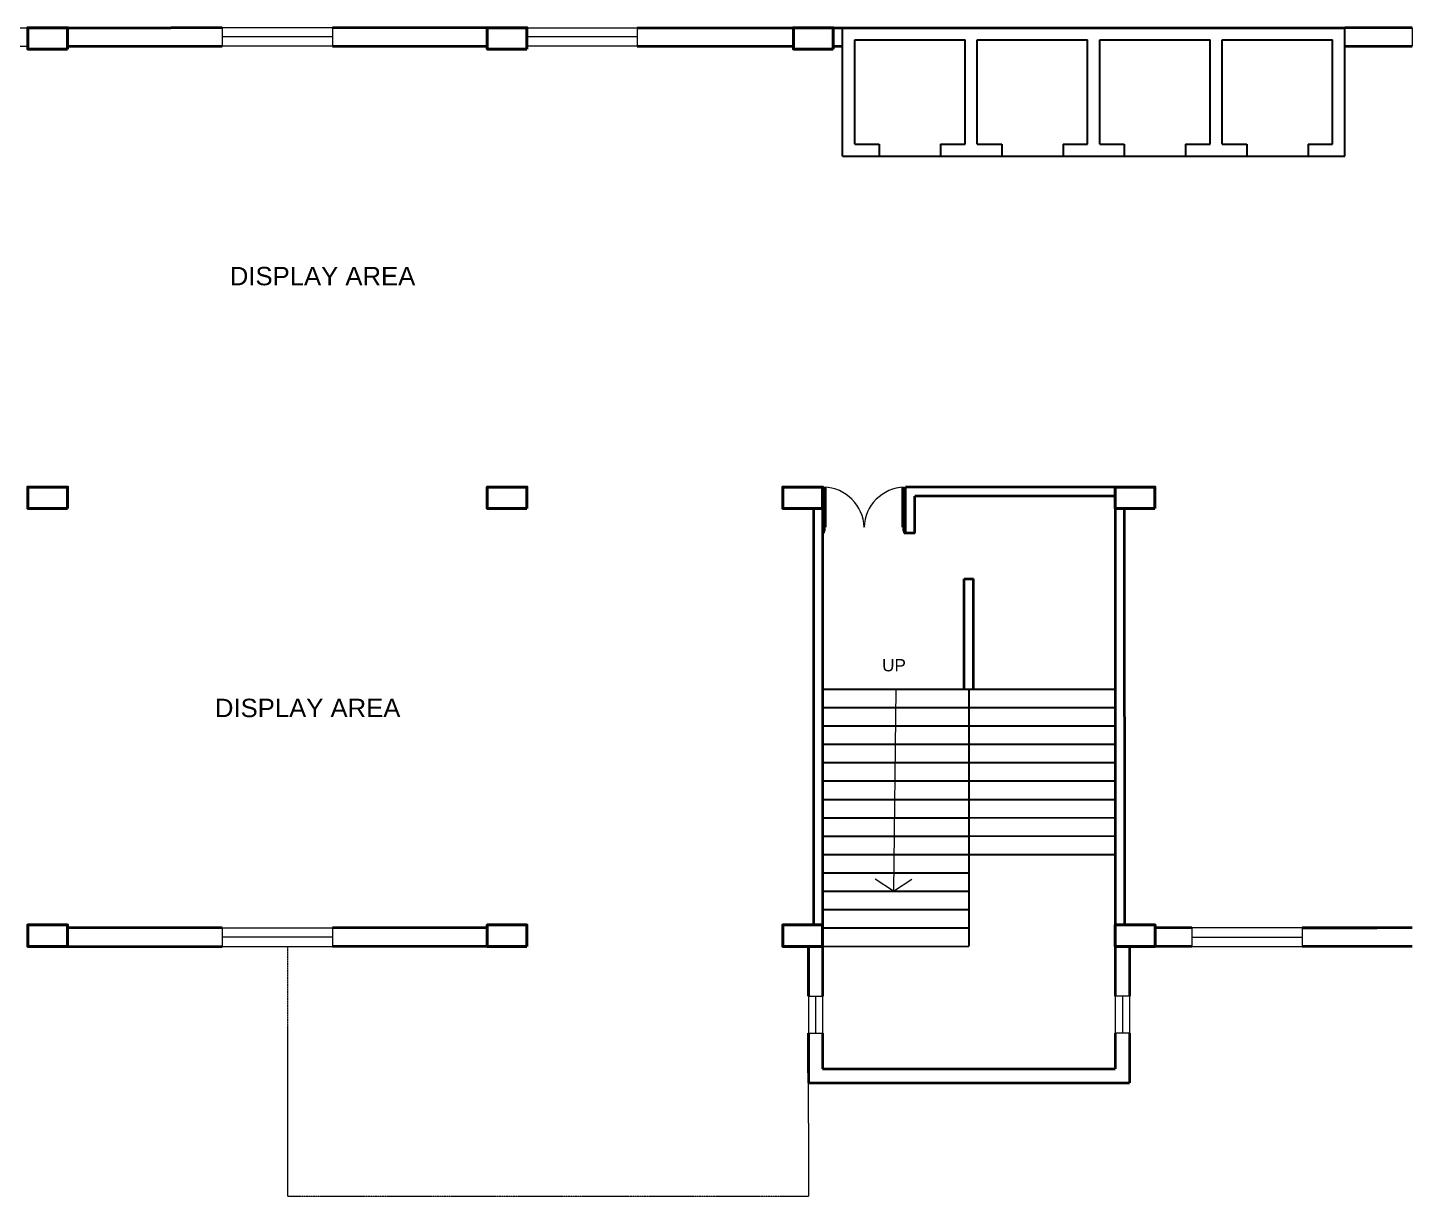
# Model space of a CAD drawing. Header units: millimetres. Extents: x 3079 to 579737, y 1565 to 1161826.
# Drawn here: x 42770 to 65371, y 940038 to 959119 of the extents above; entities that cross this region are included whole.
import ezdxf

# ---------------------------------------------------------------- set-up
doc = ezdxf.new("R2010")
doc.units = ezdxf.units.MM
doc.linetypes.add('DASHED2', pattern=[9.525, 6.35, -3.175])
for name, color, linetype, lineweight in [('1', 7, 'Continuous', 35), ('A_COL', 250, 'Continuous', 40), ('A_ELE1', 250, 'Continuous', 20), ('A_WIN-DOR', 250, 'Continuous', 30), ('ABOVE', 252, 'DASHED2', 9), ('IG-Area', 250, 'Continuous', 30), ('SILL', 251, 'Continuous', 18), ('TWOWHEELER', 250, 'Continuous', 9), ('WINDOW', 252, 'Continuous', 15)]:
    doc.layers.add(name, color=color, linetype=linetype, lineweight=lineweight)
doc.styles.get("Standard").update_dxf_attribs({"font": 'arial.ttf'})

msp = doc.modelspace()

# ---------------------------------------------------------------- linework, layer by layer
for p, q in [((55595, 959119), (60595, 959119)), ((57970, 959119), (56070, 959119)), ((56070, 957019), (56070, 959119)), ((60070, 959119), (57970, 959119)), ((62170, 959119), (60070, 959119)), ((64270, 959119), (62170, 959119)), ((62170, 959119), (64270, 959119)), ((64270, 957019), (64270, 959119)), ((56270, 958919), (58070, 958919)), ((56270, 957219), (56270, 958919)), ((58070, 957219), (58070, 958919)), ((58270, 958919), (60070, 958919)), ((58270, 957219), (58270, 958919)), ((60070, 957219), (60070, 958919)), ((60270, 958919), (62070, 958919)), ((60270, 957219), (60270, 958919)), ((62070, 957219), (62070, 958919)), ((62270, 958919), (64070, 958919)), ((62270, 957219), (62270, 958919)), ((64070, 957219), (64070, 958919)), ((56270, 957219), (56670, 957219)), ((56670, 957219), (56670, 957019)), ((57670, 957219), (58070, 957219)), ((57670, 957219), (57670, 957019)), ((58270, 957219), (58670, 957219)), ((58670, 957219), (58670, 957019)), ((59670, 957219), (60070, 957219)), ((59670, 957219), (59670, 957019)), ((60270, 957219), (60670, 957219)), ((60670, 957219), (60670, 957019)), ((61670, 957219), (62070, 957219)), ((61670, 957219), (61670, 957019)), ((62270, 957219), (62670, 957219)), ((62670, 957219), (62670, 957019)), ((63670, 957219), (64070, 957219)), ((63670, 957219), (63670, 957019)), ((56070, 957019), (57970, 957019)), ((57970, 957019), (60070, 957019)), ((60070, 957019), (62170, 957019)), ((62170, 957019), (64270, 957019)), ((55745, 944119), (55745, 950319)), ((55745, 948319), (58133, 948320)), ((58133, 948320), (60521, 948321)), ((58133, 948320), (58135, 944120)), ((55745, 948019), (58133, 948019)), ((58133, 948019), (60521, 948019)), ((55745, 947719), (58133, 947719)), ((58133, 947719), (60521, 947719)), ((55745, 947419), (58133, 947419)), ((58133, 947419), (60521, 947419)), ((55745, 947119), (58134, 947120)), ((58134, 947120), (60521, 947121)), ((55745, 946819), (58134, 946819)), ((58134, 946819), (60521, 946819)), ((55745, 946519), (58134, 946519)), ((58134, 946519), (60521, 946519)), ((55745, 946219), (58134, 946220)), ((58134, 946220), (60521, 946221)), ((55745, 945919), (58134, 945920)), ((58134, 945920), (60522, 945921)), ((55745, 945619), (58134, 945620)), ((58134, 945620), (60522, 945621)), ((55745, 945319), (58134, 945319)), ((55745, 945019), (58135, 945019)), ((55745, 944719), (58135, 944719)), ((55745, 944419), (58135, 944419)), ((55745, 944119), (58135, 944120))]:
    msp.add_line(p, q)
at = {"layer": '1'}
for p, q in [((42770, 959119), (45104, 959119)), ((42770, 959119), (42795, 959119)), ((45945, 959119), (45104, 959119)), ((50295, 959119), (47745, 959119)), ((50270, 959119), (50920, 959119)), ((50595, 959119), (50295, 959119)), ((50595, 959119), (50920, 959119)), ((52720, 959119), (55270, 959119)), ((55270, 959119), (64270, 959119)), ((65371, 959119), (64270, 959119)), ((43420, 958819), (45945, 958819)), ((47745, 958819), (50270, 958819)), ((50920, 958819), (50920, 958819)), ((52720, 958819), (55270, 958819)), ((55920, 958819), (56070, 958819)), ((64270, 958819), (65371, 958819)), ((55745, 951619), (55745, 944419)), ((60520, 951619), (57100, 951619)), ((57100, 950865), (57100, 951619)), ((60520, 951469), (57250, 951469)), ((57250, 950865), (57250, 951469)), ((60520, 951319), (60523, 944419)), ((55595, 951269), (55595, 944469)), ((60670, 951269), (60673, 944469)), ((57250, 950865), (57100, 950865)), ((58058, 948320), (58058, 950120)), ((58058, 950120), (58208, 950120)), ((58208, 948320), (58208, 950120)), ((45945, 944419), (43420, 944419)), ((50270, 944419), (47745, 944419)), ((50270, 944419), (47745, 944419)), ((61771, 944419), (61173, 944419)), ((65371, 944419), (63571, 944419)), ((63571, 944419), (64795, 944419)), ((43420, 944119), (45945, 944119)), ((50920, 944119), (47745, 944119)), ((55745, 944119), (55515, 944119)), ((55515, 944119), (55515, 943304)), ((55515, 943304), (55515, 944119)), ((55745, 944119), (55745, 943304)), ((61771, 944119), (60523, 944119)), ((60523, 944119), (60523, 943304)), ((60753, 944119), (60753, 943304)), ((65371, 944119), (63571, 944119)), ((55515, 942704), (55515, 941889)), ((55515, 942054), (55515, 942704)), ((55745, 942704), (55745, 942119)), ((60523, 942704), (60523, 942119)), ((60753, 942704), (60753, 941889)), ((55745, 942119), (60523, 942119)), ((55515, 941889), (60753, 941889))]:
    msp.add_line(p, q, dxfattribs=at)
at = {"layer": 'A_COL'}
for points in [[(43420, 958769), (43420, 959119), (42770, 959119), (42770, 958769)], [(50920, 958769), (50920, 959119), (50270, 959119), (50270, 958769)], [(55920, 958769), (55920, 959119), (55270, 959119), (55270, 958769)], [(43420, 951269), (43420, 951619), (42770, 951619), (42770, 951269)], [(50920, 951269), (50920, 951619), (50270, 951619), (50270, 951269)], [(55745, 951269), (55745, 951619), (55095, 951619), (55095, 951269)], [(61170, 951269), (61170, 951619), (60520, 951619), (60520, 951269)], [(43420, 944119), (43420, 944469), (42770, 944469), (42770, 944119)], [(50920, 944119), (50920, 944469), (50270, 944469), (50270, 944119)], [(55745, 944119), (55745, 944469), (55095, 944469), (55095, 944119)], [(61173, 944119), (61173, 944469), (60523, 944469), (60523, 944119)]]:
    msp.add_lwpolyline(points, close=True, dxfattribs=at)
at = {"layer": 'A_ELE1', "transparency": 33554687}
for centre, start, end in [((55747, 950941), 1.7422, 88.258), ((57098, 950941), 91.742, 178.2578)]:
    msp.add_arc(centre, 676, start, end, dxfattribs=at)
at = {"layer": 'A_WIN-DOR', "transparency": 33554687}
for p, q in [((55767, 950961), (55767, 951617)), ((55793, 950961), (55793, 951616)), ((57052, 950961), (57052, 951616)), ((57078, 950961), (57078, 951617)), ((55745, 950970), (55745, 950865)), ((55767, 950970), (55745, 950970)), ((55767, 950970), (55767, 950993)), ((55767, 950865), (55767, 950897)), ((55767, 950897), (55777, 950897)), ((55777, 950897), (55777, 950961)), ((56423, 950961), (56423, 950970)), ((56423, 950970), (56423, 950970)), ((56423, 950961), (56423, 950961)), ((57068, 950897), (57068, 950961)), ((57078, 950897), (57068, 950897)), ((57078, 950970), (57078, 950993)), ((57078, 950970), (57100, 950970)), ((57078, 950865), (57078, 950897)), ((57100, 950970), (57100, 950865))]:
    msp.add_line(p, q, dxfattribs=at)
at = {"layer": 'A_WIN-DOR'}
for p, q in [((55767, 950865), (55745, 950865)), ((57078, 950865), (57100, 950865))]:
    msp.add_line(p, q, dxfattribs=at)
at = {"layer": 'A_WIN-DOR', "transparency": 33554687}
for points in [[(55767, 950961), (55793, 950961)], [(56423, 950961), (56423, 950961)], [(57078, 950961), (57052, 950961)]]:
    msp.add_lwpolyline(points, dxfattribs=at)
at = {"layer": 'ABOVE', "ltscale": 0.25}
for p, q in [((47015, 940038), (47015, 944119)), ((55523, 940038), (55515, 941889)), ((47015, 940038), (55523, 940038))]:
    msp.add_line(p, q, dxfattribs=at)
at = {"layer": 'SILL'}
for p, q in [((40970, 959119), (42770, 959119)), ((47745, 959119), (45945, 959119)), ((50920, 959119), (52720, 959119)), ((40970, 958819), (42770, 958819)), ((47745, 958819), (45945, 958819)), ((52720, 958819), (50920, 958819)), ((56939, 948319), (56902, 945019)), ((56902, 945019), (56604, 945218)), ((56902, 945019), (57201, 945218)), ((45945, 944419), (47745, 944419)), ((63571, 944419), (61771, 944419)), ((45945, 944119), (47745, 944119)), ((61771, 944119), (63571, 944119)), ((55515, 943304), (55515, 942704)), ((55745, 943304), (55745, 942704)), ((60523, 943304), (60523, 942704)), ((60753, 943304), (60753, 942704))]:
    msp.add_line(p, q, dxfattribs=at)
at = {"layer": 'TWOWHEELER'}
msp.add_arc((48830, 968935), 10500, 249.2116, 249.2117, dxfattribs=at)
at = {"layer": 'WINDOW'}
for p, q in [((45945, 959119), (45945, 958819)), ((47745, 959119), (47745, 958819)), ((50920, 959119), (50920, 958819)), ((52720, 959119), (52720, 958819)), ((65371, 959119), (65371, 958819)), ((47745, 958969), (45945, 958969)), ((52720, 958969), (50920, 958969)), ((45945, 944419), (45945, 944119)), ((47745, 944419), (47745, 944119)), ((50920, 944419), (50920, 944119)), ((61771, 944419), (61771, 944119)), ((63571, 944419), (63571, 944119)), ((47745, 944269), (45945, 944269)), ((61771, 944269), (63571, 944269)), ((55515, 943304), (55745, 943304)), ((55630, 943304), (55630, 942704)), ((60753, 943304), (60523, 943304)), ((60638, 943304), (60638, 942704)), ((55515, 942704), (55745, 942704)), ((60753, 942704), (60523, 942704))]:
    msp.add_line(p, q, dxfattribs=at)

# ---------------------------------------------------------------- texts
at = {"layer": 'IG-Area', "attachment_point": 1}
for s, insert, char_height in [('DISPLAY AREA ', (46069, 955213), 300), ('UP', (56717, 948809), 200), ('DISPLAY AREA ', (45826, 948162), 300)]:
    msp.add_mtext_dynamic_manual_height_columns(s, width=38356.19, gutter_width=12.5, heights=[0], dxfattribs=dict(at, insert=insert, char_height=char_height))

doc.saveas('drawing.dxf')
